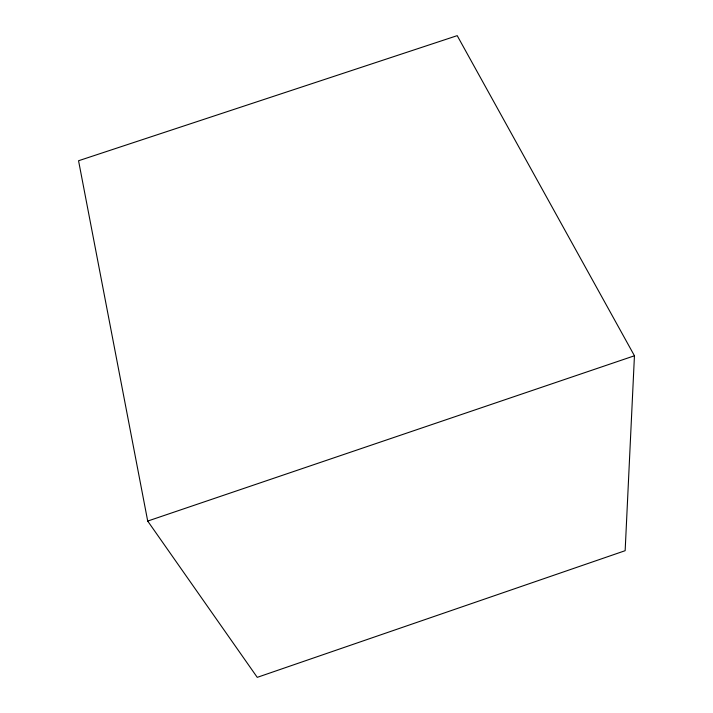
<?xml version="1.0" encoding="UTF-8"?>
<svg xmlns="http://www.w3.org/2000/svg" width="713" height="713" viewBox="0 0 713 713"><rect width="100%" height="100%" fill="white"/><g stroke="black" fill="none" stroke-linecap="round" stroke-linejoin="round"><path stroke-width="1.07" d="M634.445 355.769L625.149 550.694L257.25 677.35L147.707 521.069L78.555 160.746L457.211 35.65L634.445 355.769L147.707 521.069"/></g></svg>
